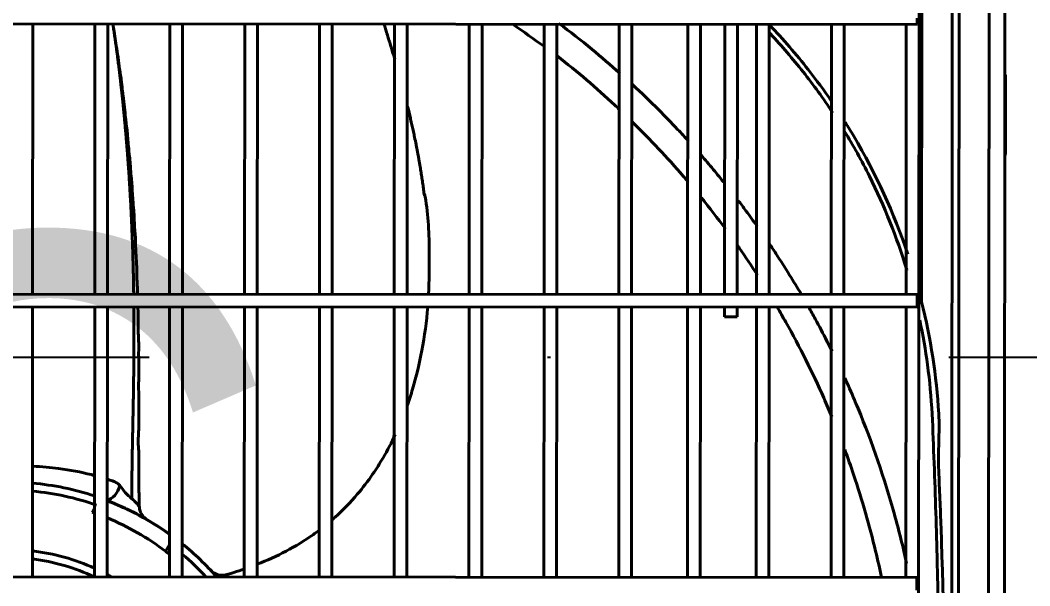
# Model space of a CAD drawing. Extents: x 58467 to 79089, y -33726 to -17391.
# Drawn here: x 78465.5 to 78497.18, y -20694.23 to -20676.48 of the extents above; entities that cross this region are included whole.
import ezdxf
from ezdxf.enums import TextEntityAlignment as Align

# ---------------------------------------------------------------- set-up
doc = ezdxf.new("R2010")
doc.units = 0
doc.header["$LTSCALE"] = 100
doc.linetypes.add('DASHDOT2', pattern=[0.5, 0.25, -0.125, 0, -0.125])
doc.layers.add('+ENTE-ST-DOSEME USTU KONDDRENAJ', color=110, linetype='DOSEMEUSTUKONDENSDRENAJ_LINE', lineweight=40)
doc.layers.add('BA_axis', color=5, linetype='DASHDOT2')
doc.layers.add('BA_text_material', color=12, linetype='Continuous')
doc.styles.add('dim', font='simplex.shx', dxfattribs={"width": 0.7})
doc.styles.add('text1', font='arial.ttf', dxfattribs={"height": 20})
doc.styles.add('text2', font='arial.ttf', dxfattribs={"width": 0.8})
doc.linetypes.add('DOSEMEUSTUKONDENSDRENAJ_LINE', pattern='A,300,-40,["CD",Standard,S=15,R=0,X=-35,Y=-7.5],0', length=340)
doc.dimstyles.new('1_100', dxfattribs={"dimtxt": 8, "dimasz": 3, "dimexe": 6, "dimexo": 0, "dimgap": 2, "dimtad": 0, "dimdec": 1, "dimzin": 11, "dimtxsty": 'dim', "dimblk": 'DOT', "dimcen": 0, "dimdle": 1.25, "dimclrt": 256, "dimadec": 0, "dimazin": 0, "dimtfac": 1.25, "dimtdec": 1, "dimtix": 1, "dimtofl": 0, "dimtmove": 1, "dimatfit": 3, "dimldrblk": 'DOT', "dimfxl": 20, "dimfxlon": 1, "dimtolj": 1, "dimtzin": 0, "dimarcsym": 0})

# ---------------------------------------------------------------- blocks, each defined once
blk = doc.blocks.new('*U176')
blk.add_line((0, 0), (0, -696))
at = {"linetype": 'Continuous', "style": 'text1'}
blk.add_attdef('1', text='', height=40, dxfattribs=at).set_placement((0, 38), align=Align.MIDDLE)
blk = doc.blocks.new('AXIS')
at = {"layer": 'BA_axis', "xscale": -1, "rotation": 270}
blk.add_blockref('*U176', (4176.09, -33135.267), dxfattribs=at)
blk = doc.blocks.new('_Dot')
at = {"color": 0, "linetype": 'ByBlock', "lineweight": -2}
blk.add_line((-0.5, 0), (-1, 0), dxfattribs=at)
at = {"color": 0, "linetype": 'ByBlock', "const_width": 0.5}
blk.add_lwpolyline([(-0.25, 0, 1), (0.25, 0, 1)], format="xyb", close=True, dxfattribs=at)
blk = doc.blocks.new('4. KAT')
at = {"color": 3}
for p, q in [((54186.454, -33430.655, -3.339), (54186.495, -33362.65, -3.339)), ((54186.995, -33362.65, -3.339), (54186.954, -33430.655, -3.339)), ((54185.547, -33375.163, -3.339), (54185.517, -33424.218, -3.339)), ((54185.305, -33424.066, -3.339), (54185.335, -33375.315, -3.339)), ((54184.378, -33375.748, -3.339), (54184.371, -33386.395, -3.339)), ((54184.263, -33422.387, -3.339), (54184.291, -33376.994, -3.339)), ((54065.871, -33377.621, -3.339), (54184.234, -33377.694, -3.339)), ((54156.476, -33386.156, -3.339), (54156.481, -33377.677, -3.339)), ((54158.431, -33377.678, -3.339), (54158.426, -33386.157, -3.339)), ((54158.826, -33386.157, -3.339), (54158.831, -33377.679, -3.339)), ((54160.78, -33377.68, -3.339), (54160.775, -33386.158, -3.339)), ((54161.175, -33386.159, -3.339), (54161.18, -33377.68, -3.339)), ((54163.13, -33377.681, -3.339), (54163.125, -33386.16, -3.339)), ((54163.525, -33386.16, -3.339), (54163.53, -33377.682, -3.339)), ((54165.48, -33377.683, -3.339), (54165.474, -33386.161, -3.339)), ((54165.874, -33386.162, -3.339), (54165.88, -33377.683, -3.339)), ((54167.829, -33377.684, -3.339), (54167.824, -33386.163, -3.339)), ((54168.224, -33386.163, -3.339), (54168.229, -33377.684, -3.339)), ((54170.179, -33377.686, -3.339), (54170.174, -33386.164, -3.339)), ((54170.574, -33386.164, -3.339), (54170.579, -33377.686, -3.339)), ((54172.529, -33377.687, -3.339), (54172.523, -33386.166, -3.339)), ((54172.923, -33386.166, -3.339), (54172.928, -33377.687, -3.339)), ((54174.878, -33377.688, -3.339), (54174.873, -33386.167, -3.339)), ((54175.273, -33386.167, -3.339), (54175.278, -33377.689, -3.339)), ((54177.035, -33377.69, -3.339), (54177.03, -33386.168, -3.339)), ((54177.429, -33386.169, -3.339), (54177.435, -33377.69, -3.339)), ((54178.192, -33377.69, -3.339), (54178.187, -33386.168, -3.339)), ((54178.587, -33386.169, -3.339), (54178.592, -33377.69, -3.339)), ((54179.191, -33377.691, -3.339), (54179.186, -33386.169, -3.339)), ((54179.586, -33386.17, -3.339), (54179.591, -33377.691, -3.339)), ((54181.541, -33377.692, -3.339), (54181.536, -33386.171, -3.339)), ((54181.936, -33386.171, -3.339), (54181.941, -33377.692, -3.339)), ((54183.891, -33377.693, -3.339), (54183.886, -33386.172, -3.339)), ((54184.234, -33377.694, -3.339), (54184.234, -33377.494, -3.339)), ((54187.003, -33381.461, -3.339), (54187.005, -33379.278, -3.339)), ((54186.983, -33381.461, -3.339), (54187.003, -33381.461, -3.339)), ((54187.003, -33381.761, -3.339), (54187.003, -33381.461, -3.339)), ((54184.228, -33386.172, -3.339), (54065.866, -33386.1, -3.339)), ((54184.228, -33386.372, -3.339), (54184.228, -33386.172, -3.339)), ((54065.865, -33386.5, -3.339), (54184.228, -33386.572, -3.339)), ((54156.47, -33395.034, -3.339), (54156.476, -33386.556, -3.339)), ((54158.425, -33386.557, -3.339), (54158.42, -33395.036, -3.339)), ((54158.82, -33395.036, -3.339), (54158.825, -33386.557, -3.339)), ((54160.775, -33386.558, -3.339), (54160.77, -33395.037, -3.339)), ((54161.17, -33395.037, -3.339), (54161.175, -33386.559, -3.339)), ((54163.125, -33386.56, -3.339), (54163.119, -33395.038, -3.339)), ((54163.519, -33395.039, -3.339), (54163.525, -33386.56, -3.339)), ((54165.474, -33386.561, -3.339), (54165.469, -33395.04, -3.339)), ((54165.869, -33395.04, -3.339), (54165.874, -33386.562, -3.339)), ((54167.824, -33386.563, -3.339), (54167.819, -33395.041, -3.339)), ((54168.219, -33395.042, -3.339), (54168.224, -33386.563, -3.339)), ((54170.173, -33386.564, -3.339), (54170.168, -33395.043, -3.339)), ((54170.568, -33395.043, -3.339), (54170.573, -33386.564, -3.339)), ((54172.523, -33386.566, -3.339), (54172.518, -33395.044, -3.339)), ((54172.918, -33395.044, -3.339), (54172.923, -33386.566, -3.339)), ((54174.873, -33386.567, -3.339), (54174.868, -33395.046, -3.339)), ((54175.268, -33395.046, -3.339), (54175.273, -33386.567, -3.339)), ((54177.029, -33386.568, -3.339), (54177.024, -33395.047, -3.339)), ((54177.424, -33395.047, -3.339), (54177.429, -33386.569, -3.339)), ((54178.186, -33386.568, -3.339), (54178.186, -33386.868, -3.339)), ((54178.586, -33386.869, -3.339), (54178.586, -33386.569, -3.339)), ((54179.186, -33386.569, -3.339), (54179.181, -33395.048, -3.339)), ((54179.581, -33395.048, -3.339), (54179.586, -33386.57, -3.339)), ((54181.536, -33386.571, -3.339), (54181.531, -33395.05, -3.339)), ((54181.93, -33395.05, -3.339), (54181.936, -33386.571, -3.339)), ((54183.885, -33386.572, -3.339), (54183.88, -33395.051, -3.339)), ((54184.228, -33386.572, -3.339), (54184.228, -33386.372, -3.339)), ((54178.186, -33386.868, -3.339), (54178.586, -33386.869, -3.339)), ((54158.356, -33393.009, -3.339), (54158.421, -33392.89, -3.339)), ((54160.65, -33394.233, -3.339), (54160.77, -33394.013, -3.339)), ((54162.06, -33394.825, -3.339), (54162.078, -33394.844, -3.339)), ((54184.223, -33395.051, -3.339), (54065.86, -33394.979, -3.339)), ((54184.223, -33395.251, -3.339), (54184.223, -33395.051, -3.339)), ((54184.223, -33395.451, -3.339), (54184.223, -33395.251, -3.339))]:
    blk.add_line(p, q, dxfattribs=at)
for centre, radius, start, end in [((54186.923, -33381.761, -3.339), 0.08, 318.5546, 359.9651), ((54155.697, -33400.756, -3.339), 8.449, 70.7519, 84.7355), ((54155.697, -33400.756, -3.339), 8.691, 54.2818, 69.1503), ((54155.697, -33400.756, -3.339), 6.332, 64.6189, 82.9789), ((54155.697, -33400.756, -3.339), 8.449, 42.602, 49.6204)]:
    blk.add_arc(centre, radius, start, end, dxfattribs=at)
at = {"color": 3, "extrusion": (0, 0, -1)}
for radius, start, end in [(8.699, 95.1136, 108.2553), (8.191, 112.4245, 127.2082), (8.699, 117.7046, 125.6824), (8.699, 128.9956, 138.8965), (6.582, 96.7455, 114.4361), (6.582, 118.3174, 119.6336)]:
    blk.add_arc((-54155.697, -33400.756, 3.339), radius, start, end, dxfattribs=at)
at = {"color": 3, "extrusion": (5.24685e-06, -5.62791e-06, 1)}
blk.add_arc((54162.424, -33394.483, -2.866), 0.5, 223.0528, 286.4376, dxfattribs=at)
at = {"color": 3}
blk.add_ellipse((54158.914, -33392.139, -3.339), major_axis=(-0.175, -0.468), ratio=0.588101, start_param=0.279088, end_param=1.726902, dxfattribs=at)
for points, knots in [([(54159.771, -33386.158, -3.339), (54159.771, -33386.128, -3.339), (54159.771, -33386.061, -3.339), (54159.766, -33385.949, -3.339), (54159.752, -33385.781, -3.339), (54159.748, -33385.588, -3.339), (54159.746, -33385.367, -3.339), (54159.737, -33385.128, -3.339), (54159.716, -33384.875, -3.339), (54159.706, -33384.66, -3.339), (54159.703, -33384.488, -3.339), (54159.7, -33384.33, -3.339), (54159.678, -33384.124, -3.339), (54159.668, -33383.901, -3.339), (54159.661, -33383.687, -3.339), (54159.645, -33383.455, -3.339), (54159.62, -33383.21, -3.339), (54159.605, -33382.997, -3.339), (54159.598, -33382.822, -3.339), (54159.59, -33382.659, -3.339), (54159.563, -33382.449, -3.339), (54159.548, -33382.217, -3.339), (54159.534, -33381.999, -3.339), (54159.512, -33381.769, -3.339), (54159.483, -33381.53, -3.339), (54159.464, -33381.317, -3.339), (54159.452, -33381.137, -3.339), (54159.436, -33380.966, -3.339), (54159.401, -33380.749, -3.339), (54159.382, -33380.493, -3.339), (54159.359, -33380.266, -3.339), (54159.329, -33380.037, -3.339), (54159.295, -33379.808, -3.339), (54159.274, -33379.583, -3.339), (54159.239, -33379.289, -3.339), (54159.195, -33379.064, -3.339), (54159.168, -33378.802, -3.339), (54159.135, -33378.552, -3.339), (54159.089, -33378.288, -3.339), (54159.054, -33378.065, -3.339), (54159.029, -33377.88, -3.339), (54159.011, -33377.766, -3.339), (54158.998, -33377.702, -3.339), (54158.993, -33377.677, -3.339)], [0, 0, 0, 0, 0.010355, 0.022017, 0.034912, 0.06644, 0.084702, 0.104252, 0.145583, 0.183247, 0.197905, 0.209829, 0.23371, 0.264361, 0.282067, 0.301316, 0.342279, 0.380092, 0.394981, 0.407215, 0.43204, 0.463541, 0.481722, 0.501226, 0.542595, 0.579874, 0.594265, 0.606592, 0.633467, 0.667291, 0.686602, 0.707431, 0.750283, 0.785454, 0.798796, 0.843668, 0.862, 0.881783, 0.924485, 0.963805, 0.979109, 0.991789, 1, 1, 1, 1]), ([(54159.648, -33386.159, -3.339), (54159.647, -33386.116, -3.339), (54159.646, -33386.041, -3.339), (54159.644, -33385.9, -3.339), (54159.641, -33385.768, -3.339), (54159.638, -33385.601, -3.339), (54159.635, -33385.466, -3.339), (54159.631, -33385.296, -3.339), (54159.627, -33385.145, -3.339), (54159.622, -33384.979, -3.339), (54159.618, -33384.832, -3.339), (54159.613, -33384.684, -3.339), (54159.607, -33384.52, -3.339), (54159.602, -33384.373, -3.339), (54159.595, -33384.209, -3.339), (54159.589, -33384.061, -3.339), (54159.582, -33383.895, -3.339), (54159.575, -33383.744, -3.339), (54159.568, -33383.594, -3.339), (54159.559, -33383.428, -3.339), (54159.552, -33383.282, -3.339), (54159.543, -33383.12, -3.339), (54159.535, -33382.975, -3.339), (54159.525, -33382.813, -3.339), (54159.515, -33382.652, -3.339), (54159.506, -33382.507, -3.339), (54159.495, -33382.345, -3.339), (54159.485, -33382.198, -3.339), (54159.473, -33382.034, -3.339), (54159.463, -33381.887, -3.339), (54159.452, -33381.743, -3.339), (54159.439, -33381.584, -3.339), (54159.426, -33381.426, -3.339), (54159.413, -33381.268, -3.339), (54159.4, -33381.111, -3.339), (54159.387, -33380.97, -3.339), (54159.373, -33380.813, -3.339), (54159.36, -33380.671, -3.339), (54159.345, -33380.512, -3.339), (54159.331, -33380.369, -3.339), (54159.317, -33380.227, -3.339), (54159.301, -33380.072, -3.339), (54159.286, -33379.933, -3.339), (54159.269, -33379.781, -3.339), (54159.254, -33379.644, -3.339), (54159.237, -33379.492, -3.339), (54159.219, -33379.34, -3.339), (54159.203, -33379.204, -3.339), (54159.184, -33379.053, -3.339), (54159.167, -33378.916, -3.339), (54159.148, -33378.763, -3.339), (54159.13, -33378.627, -3.339), (54159.112, -33378.492, -3.339), (54159.092, -33378.344, -3.339), (54159.073, -33378.212, -3.339), (54159.052, -33378.067, -3.339), (54159.035, -33377.951, -3.339), (54159.014, -33377.811, -3.339), (54159.002, -33377.729, -3.339), (54158.994, -33377.676, -3.339)], [0, 0, 0, 0, 0.014465, 0.025686, 0.048127, 0.059348, 0.081789, 0.09301, 0.115451, 0.132282, 0.149113, 0.165944, 0.182775, 0.205216, 0.216437, 0.238878, 0.255709, 0.27254, 0.289371, 0.306202, 0.328643, 0.339864, 0.362305, 0.379136, 0.395967, 0.418408, 0.429629, 0.45207, 0.468901, 0.485732, 0.502563, 0.519394, 0.541835, 0.558666, 0.575497, 0.597939, 0.609159, 0.631601, 0.648431, 0.665262, 0.682093, 0.698924, 0.721366, 0.732586, 0.755028, 0.771859, 0.78869, 0.811131, 0.822351, 0.844793, 0.861624, 0.878455, 0.895286, 0.912117, 0.934558, 0.945779, 0.96822, 0.97944, 1, 1, 1, 1]), ([(54167.502, -33377.682, -3.339), (54167.502, -33377.682, -3.339), (54167.516, -33377.729, -3.339), (54167.547, -33377.826, -3.339), (54167.588, -33377.956, -3.339), (54167.629, -33378.088, -3.339), (54167.67, -33378.222, -3.339), (54167.712, -33378.359, -3.339), (54167.754, -33378.496, -3.339), (54167.794, -33378.63, -3.339), (54167.824, -33378.729, -3.339), (54167.838, -33378.776, -3.339)], [0, 0, 0, 0, 0.000305, 0.138428, 0.276551, 0.368633, 0.506756, 0.644879, 0.736961, 0.875084, 1, 1, 1, 1]), ([(54172.991, -33377.659, -3.339), (54173.342, -33377.921, -3.339), (54173.687, -33378.192, -3.339), (54174.322, -33378.714, -3.339), (54174.613, -33378.963, -3.339), (54174.9, -33379.218, -3.339)], [0, 0, 0, 0, 0.533334, 0.533334, 1, 1, 1, 1]), ([(54181.544, -33380.106, -3.339), (54181.311, -33379.766, -3.339), (54181.068, -33379.434, -3.339), (54180.435, -33378.626, -3.339), (54180.032, -33378.159, -3.339), (54179.607, -33377.711, -3.339)], [0, 0, 0, 0, 0.39962, 0.39962, 1, 1, 1, 1]), ([(54181.582, -33380.462, -3.339), (54181.435, -33380.239, -3.339), (54181.283, -33380.02, -3.339), (54180.821, -33379.383, -3.339), (54180.497, -33378.973, -3.339), (54179.984, -33378.376, -3.339), (54179.809, -33378.181, -3.339), (54179.62, -33377.979, -3.339), (54179.611, -33377.968, -3.339), (54179.601, -33377.958, -3.339)], [0, 0, 0, 0, 0.252174, 0.252174, 0.74207, 0.74207, 0.987018, 0.987018, 1, 1, 1, 1]), ([(54174.886, -33380.36, -3.339), (54174.838, -33380.314, -3.339), (54174.218, -33379.731, -3.339), (54173.568, -33379.165, -3.339), (54172.931, -33378.681, -3.339)], [0, 0, 0, 0, 0.077831, 1, 1, 1, 1]), ([(54168.244, -33380.272, -3.339), (54168.252, -33380.303, -3.339), (54168.273, -33380.391, -3.339), (54168.308, -33380.538, -3.339), (54168.349, -33380.712, -3.339), (54168.388, -33380.885, -3.339), (54168.425, -33381.058, -3.339), (54168.466, -33381.25, -3.339), (54168.501, -33381.423, -3.339), (54168.539, -33381.616, -3.339), (54168.568, -33381.772, -3.339), (54168.603, -33381.966, -3.339), (54168.633, -33382.142, -3.339), (54168.665, -33382.339, -3.339), (54168.693, -33382.519, -3.339), (54168.72, -33382.701, -3.339), (54168.745, -33382.883, -3.339), (54168.76, -33383.004, -3.339), (54168.768, -33383.065, -3.339)], [0, 0, 0, 0, 0.034815, 0.097756, 0.160698, 0.223639, 0.28658, 0.349522, 0.433443, 0.475404, 0.559326, 0.601287, 0.685208, 0.74815, 0.811091, 0.874032, 0.936973, 1, 1, 1, 1]), ([(54176.124, -33380.374, -3.339), (54176.322, -33380.576, -3.339), (54176.639, -33380.899, -3.339), (54176.946, -33381.23, -3.339), (54177.059, -33381.355, -3.339)], [0, 0, 0, 0, 0.627651, 1, 1, 1, 1]), ([(54177.043, -33382.628, -3.339), (54176.992, -33382.568, -3.339), (54176.445, -33381.931, -3.339), (54175.861, -33381.311, -3.339), (54175.304, -33380.764, -3.339)], [0, 0, 0, 0, 0.092857, 1, 1, 1, 1]), ([(54183.936, -33384.902, -3.339), (54183.502, -33383.609, -3.339), (54182.937, -33382.376, -3.339), (54182.156, -33381.054, -3.339), (54182.067, -33380.908, -3.339), (54181.975, -33380.763, -3.339)], [0, 0, 0, 0, 0.888688, 0.888688, 1, 1, 1, 1]), ([(54183.911, -33385.407, -3.339), (54183.906, -33385.393, -3.339), (54183.902, -33385.378, -3.339), (54183.594, -33384.373, -3.339), (54183.201, -33383.389, -3.339), (54182.494, -33381.972, -3.339), (54182.23, -33381.496, -3.339), (54181.946, -33381.032, -3.339)], [0, 0, 0, 0, 0.009339, 0.009339, 0.659059, 0.659059, 1, 1, 1, 1]), ([(54177.455, -33381.8, -3.339), (54177.582, -33381.946, -3.339), (54177.833, -33382.24, -3.339), (54178.078, -33382.538, -3.339), (54178.198, -33382.688, -3.339)], [0, 0, 0, 0, 0.502284, 1, 1, 1, 1]), ([(54168.774, -33383.013, -3.339), (54168.78, -33383.042, -3.339), (54168.898, -33383.655, -3.339), (54168.93, -33384.713, -3.339), (54168.922, -33385.737, -3.339), (54168.9, -33386.163, -3.339)], [0, 0, 0, 0, 0.028763, 0.596266, 1, 1, 1, 1]), ([(54178.613, -33383.216, -3.339), (54178.696, -33383.324, -3.339), (54178.898, -33383.593, -3.339), (54179.096, -33383.864, -3.339), (54179.212, -33384.027, -3.339)], [0, 0, 0, 0, 0.406175, 1, 1, 1, 1]), ([(54179.219, -33385.56, -3.339), (54179.034, -33385.273, -3.339), (54178.826, -33384.963, -3.339), (54178.61, -33384.654, -3.339), (54178.592, -33384.63, -3.339)], [0, 0, 0, 0, 0.918999, 1, 1, 1, 1]), ([(54179.595, -33384.578, -3.339), (54179.663, -33384.678, -3.339), (54179.879, -33385.002, -3.339), (54180.214, -33385.525, -3.339), (54180.473, -33385.953, -3.339), (54180.59, -33386.153, -3.339)], [0, 0, 0, 0, 0.194465, 0.627386, 1, 1, 1, 1]), ([(54159.591, -33392.571, -3.339), (54159.591, -33392.555, -3.339), (54159.591, -33392.513, -3.339), (54159.59, -33392.429, -3.339), (54159.59, -33392.337, -3.339), (54159.59, -33392.243, -3.339), (54159.59, -33392.16, -3.339), (54159.591, -33392.078, -3.339), (54159.592, -33391.982, -3.339), (54159.592, -33391.882, -3.339), (54159.593, -33391.771, -3.339), (54159.595, -33391.672, -3.339), (54159.596, -33391.565, -3.339), (54159.597, -33391.466, -3.339), (54159.599, -33391.365, -3.339), (54159.601, -33391.249, -3.339), (54159.603, -33391.147, -3.339), (54159.605, -33391.031, -3.339), (54159.607, -33390.913, -3.339), (54159.609, -33390.793, -3.339), (54159.612, -33390.688, -3.339), (54159.614, -33390.581, -3.339), (54159.616, -33390.457, -3.339), (54159.619, -33390.33, -3.339), (54159.621, -33390.205, -3.339), (54159.624, -33390.079, -3.339), (54159.627, -33389.954, -3.339), (54159.629, -33389.829, -3.339), (54159.631, -33389.705, -3.339), (54159.634, -33389.579, -3.339), (54159.636, -33389.454, -3.339), (54159.638, -33389.329, -3.339), (54159.64, -33389.202, -3.339), (54159.642, -33389.059, -3.339), (54159.644, -33388.93, -3.339), (54159.646, -33388.782, -3.339), (54159.648, -33388.649, -3.339), (54159.65, -33388.517, -3.339), (54159.651, -33388.369, -3.339), (54159.652, -33388.239, -3.339), (54159.654, -33388.093, -3.339), (54159.655, -33387.964, -3.339), (54159.655, -33387.818, -3.339), (54159.656, -33387.672, -3.339), (54159.656, -33387.525, -3.339), (54159.656, -33387.377, -3.339), (54159.656, -33387.244, -3.339), (54159.656, -33387.092, -3.339), (54159.655, -33386.957, -3.339), (54159.654, -33386.789, -3.339), (54159.654, -33386.667, -3.339), (54159.653, -33386.579, -3.339), (54159.653, -33386.557, -3.339)], [0, 0, 0, 0, 0.009657, 0.02509, 0.048239, 0.063672, 0.079104, 0.094537, 0.109969, 0.133118, 0.148551, 0.1717, 0.187132, 0.202565, 0.225714, 0.241146, 0.264295, 0.279728, 0.302877, 0.326025, 0.341458, 0.356891, 0.380039, 0.403188, 0.418621, 0.44177, 0.464919, 0.480351, 0.5035, 0.526649, 0.542082, 0.56523, 0.588379, 0.603812, 0.634677, 0.65011, 0.673259, 0.696407, 0.71184, 0.742705, 0.758138, 0.781287, 0.804435, 0.827584, 0.850733, 0.873882, 0.897031, 0.912464, 0.943329, 0.958761, 0.989626, 1, 1, 1, 1]), ([(54159.828, -33392.937, -3.339), (54159.821, -33392.742, -3.339), (54159.811, -33392.346, -3.339), (54159.808, -33391.924, -3.339), (54159.806, -33391.638, -3.339), (54159.808, -33391.515, -3.339), (54159.806, -33391.384, -3.339), (54159.809, -33391.276, -3.339), (54159.808, -33391.174, -3.339), (54159.801, -33391.012, -3.339), (54159.784, -33390.828, -3.339), (54159.8, -33390.548, -3.339), (54159.816, -33390.163, -3.339), (54159.805, -33389.853, -3.339), (54159.811, -33389.607, -3.339), (54159.814, -33389.481, -3.339), (54159.812, -33389.299, -3.339), (54159.794, -33389.103, -3.339), (54159.808, -33388.821, -3.339), (54159.816, -33388.494, -3.339), (54159.801, -33388.176, -3.339), (54159.804, -33387.935, -3.339), (54159.806, -33387.773, -3.339), (54159.806, -33387.689, -3.339), (54159.796, -33387.536, -3.339), (54159.789, -33387.358, -3.339), (54159.793, -33387.141, -3.339), (54159.794, -33386.889, -3.339), (54159.784, -33386.696, -3.339), (54159.779, -33386.573, -3.339), (54159.778, -33386.556, -3.339)], [0, 0, 0, 0, 0.086927, 0.17607, 0.186813, 0.212809, 0.232759, 0.251976, 0.264118, 0.276953, 0.324589, 0.364075, 0.406459, 0.489914, 0.52257, 0.535292, 0.546877, 0.601972, 0.636018, 0.672402, 0.744707, 0.800023, 0.809861, 0.818716, 0.836443, 0.879261, 0.904512, 0.931969, 0.990672, 1, 1, 1, 1]), ([(54168.874, -33386.563, -3.339), (54168.838, -33387.019, -3.339), (54168.722, -33387.886, -3.339), (54168.479, -33388.911, -3.339), (54168.295, -33389.476, -3.339), (54168.237, -33389.641, -3.339)], [0, 0, 0, 0, 0.437836, 0.834264, 1, 1, 1, 1]), ([(54181.557, -33390.011, -3.339), (54181.475, -33389.813, -3.339), (54181.048, -33388.817, -3.339), (54180.474, -33387.665, -3.339), (54179.931, -33386.722, -3.339), (54179.839, -33386.565, -3.339)], [0, 0, 0, 0, 0.170646, 0.861893, 1, 1, 1, 1]), ([(54180.823, -33386.557, -3.339), (54180.894, -33386.683, -3.339), (54181.092, -33387.039, -3.339), (54181.338, -33387.504, -3.339), (54181.509, -33387.844, -3.339), (54181.561, -33387.95, -3.339)], [0, 0, 0, 0, 0.275017, 0.774969, 1, 1, 1, 1]), ([(54184.371, -33386.395, -3.339), (54184.658, -33387.549, -3.339), (54184.836, -33388.721, -3.339), (54184.945, -33390.506, -3.339), (54184.88, -33391.102, -3.339), (54184.935, -33392.295, -3.339), (54184.959, -33392.892, -3.339), (54185.067, -33395.88, -3.339), (54185.109, -33398.278, -3.339), (54185.107, -33400.674, -3.339)], [0, 0, 0, 0, 0.25, 0.25, 0.375, 0.375, 0.5, 0.5, 1, 1, 1, 1]), ([(54184.938, -33400.794, -3.339), (54184.939, -33398.721, -3.339), (54184.913, -33396.649, -3.339), (54184.835, -33393.541, -3.339), (54184.803, -33392.505, -3.339), (54184.745, -33390.952, -3.339), (54184.728, -33390.434, -3.339), (54184.674, -33389.402, -3.339), (54184.626, -33388.889, -3.339), (54184.494, -33387.91, -3.339), (54184.413, -33387.443, -3.339), (54184.315, -33386.979, -3.339)], [0, 0, 0, 0, 0.44833, 0.44833, 0.672495, 0.672495, 0.784577, 0.784577, 0.89666, 0.89666, 1, 1, 1, 1]), ([(54181.964, -33388.795, -3.339), (54182.001, -33388.876, -3.339), (54182.142, -33389.19, -3.339), (54182.741, -33390.585, -3.339), (54183.379, -33392.442, -3.339), (54183.788, -33394.094, -3.339), (54183.901, -33394.61, -3.339)], [0, 0, 0, 0, 0.043362, 0.168663, 0.74173, 1, 1, 1, 1]), ([(54167.859, -33390.564, -3.339), (54167.742, -33390.813, -3.339), (54167.519, -33391.238, -3.339), (54167.12, -33391.865, -3.339), (54166.634, -33392.504, -3.339), (54166.187, -33392.965, -3.339), (54165.905, -33393.215, -3.339), (54165.875, -33393.242, -3.339)], [0, 0, 0, 0, 0.248237, 0.430741, 0.666692, 0.9639, 1, 1, 1, 1]), ([(54183.113, -33395.051, -3.339), (54183.056, -33394.778, -3.339), (54182.816, -33393.704, -3.339), (54182.433, -33392.366, -3.339), (54182.057, -33391.3, -3.339), (54181.96, -33391.039, -3.339)], [0, 0, 0, 0, 0.204786, 0.80511, 1, 1, 1, 1]), ([(54156.488, -33391.561, -3.339), (54156.765, -33391.574, -3.339), (54157.033, -33391.599, -3.339), (54157.653, -33391.68, -3.339), (54157.994, -33391.745, -3.339), (54158.35, -33391.835, -3.339), (54158.389, -33391.845, -3.339), (54158.427, -33391.855, -3.339)], [0, 0, 0, 0, 0.387206, 0.387206, 0.93276, 0.93276, 1, 1, 1, 1]), ([(54158.823, -33391.971, -3.339), (54158.877, -33391.988, -3.339), (54158.931, -33392.007, -3.339), (54159.016, -33392.032, -3.339), (54159.048, -33392.045, -3.339), (54159.123, -33392.089, -3.339), (54159.168, -33392.12, -3.339), (54159.213, -33392.167, -3.339)], [0, 0, 0, 0, 0.427919, 0.427919, 0.71396, 0.71396, 1, 1, 1, 1]), ([(54159.213, -33392.167, -3.339), (54159.271, -33392.229, -3.339), (54159.321, -33392.313, -3.339), (54159.447, -33392.458, -3.339), (54159.523, -33392.519, -3.339), (54159.588, -33392.584, -3.339)], [0, 0, 0, 0, 0.5, 0.5, 1, 1, 1, 1]), ([(54159.591, -33392.571, -3.339), (54159.591, -33392.571, -3.339), (54159.591, -33392.571, -3.339), (54159.622, -33392.6, -3.339), (54159.651, -33392.63, -3.339), (54159.678, -33392.66, -3.339)], [0, 0, 0, 0, 0.000046, 0.000046, 1, 1, 1, 1]), ([(54159.587, -33392.978, -3.339), (54159.567, -33392.968, -3.339), (54159.546, -33392.959, -3.339), (54159.43, -33392.904, -3.339), (54159.332, -33392.861, -3.339), (54159.149, -33392.779, -3.339), (54159.063, -33392.741, -3.339), (54158.925, -33392.682, -3.339), (54158.873, -33392.66, -3.339), (54158.821, -33392.639, -3.339)], [0, 0, 0, 0, 0.08108, 0.08108, 0.461663, 0.461663, 0.79753, 0.79753, 1, 1, 1, 1]), ([(54159.678, -33392.66, -3.339), (54159.724, -33392.712, -3.339), (54159.768, -33392.763, -3.339), (54159.812, -33392.819, -3.339), (54159.822, -33392.829, -3.339), (54159.824, -33392.826, -3.339)], [0, 0, 0, 0, 0.677972, 0.677972, 1, 1, 1, 1]), ([(54160.071, -33393.237, -3.339), (54160.071, -33393.237, -3.339), (54160.071, -33393.237, -3.339), (54160.071, -33393.238, -3.339), (54160.068, -33393.236, -3.339), (54160.065, -33393.234, -3.339), (54160.025, -33393.21, -3.339), (54159.952, -33393.15, -3.339), (54159.873, -33393.036, -3.339), (54159.829, -33392.921, -3.339), (54159.828, -33392.847, -3.339), (54159.831, -33392.82, -3.339)], [0, 0, 0, 0, 0.033603, 0.066016, 0.071783, 0.077551, 0.090545, 0.331487, 0.591566, 0.854337, 1, 1, 1, 1]), ([(54158.421, -33393.032, -3.339), (54158.406, -33393.027, -3.339), (54158.394, -33393.022, -3.339), (54158.373, -33393.015, -3.339), (54158.365, -33393.012, -3.339), (54158.357, -33393.01, -3.339), (54158.356, -33393.009, -3.339), (54158.356, -33393.009, -3.339)], [0, 0, 0, 0, 0.355105, 0.355105, 0.755417, 0.755417, 1, 1, 1, 1]), ([(54165.477, -33393.564, -3.339), (54165.41, -33393.615, -3.339), (54165.078, -33393.857, -3.339), (54164.44, -33394.244, -3.339), (54163.832, -33394.516, -3.339), (54163.521, -33394.639, -3.339)], [0, 0, 0, 0, 0.112654, 0.555033, 1, 1, 1, 1]), ([(54160.771, -33394.327, -3.339), (54160.761, -33394.319, -3.339), (54160.749, -33394.31, -3.339), (54160.721, -33394.288, -3.339), (54160.704, -33394.275, -3.339), (54160.675, -33394.252, -3.339), (54160.662, -33394.242, -3.339), (54160.65, -33394.233, -3.339)], [0, 0, 0, 0, 0.33514, 0.33514, 0.728378, 0.728378, 1, 1, 1, 1])]:
    blk.add_open_spline(points, degree=3, knots=knots, dxfattribs=at)
for points, degree in [([(54172.536, -33378.388, -3.339), (54172.209, -33378.152, -3.339), (54171.875, -33377.921, -3.339), (54171.54, -33377.688, -3.339)], 3), ([(54175.3, -33379.581, -3.339), (54175.579, -33379.839, -3.339), (54175.852, -33380.102, -3.339), (54176.124, -33380.374, -3.339)], 3), ([(54178.215, -33384.107, -3.339), (54177.973, -33383.779, -3.339), (54177.722, -33383.454, -3.339), (54177.462, -33383.133, -3.339)], 3), ([(54184.371, -33386.395, -3.339), (54184.344, -33386.287, -3.339), (54184.316, -33386.178, -3.339), (54184.287, -33386.068, -3.339)], 3), ([(54167.826, -33390.554, -3.339), (54167.816, -33390.599, -3.339), (54167.808, -33390.645, -3.339), (54167.802, -33390.69, -3.339)], 3), ([(54159.588, -33392.584, -3.339), (54159.59, -33392.58, -3.339), (54159.59, -33392.575, -3.339), (54159.59, -33392.571, -3.339)], 3), ([(54159.741, -33393.055, -3.339), (54159.69, -33393.028, -3.339), (54159.639, -33393.003, -3.339), (54159.587, -33392.978, -3.339)], 3), ([(54162.06, -33394.825, -3.339), (54162.055, -33394.82, -3.339), (54162.082, -33394.849, -3.339)], 2), ([(54163.125, -33394.786, -3.339), (54162.901, -33394.864, -3.339), (54162.673, -33394.935, -3.339), (54162.443, -33394.999, -3.339)], 3)]:
    blk.add_open_spline(points, degree=degree, dxfattribs=at)

msp = doc.modelspace()

# ---------------------------------------------------------------- block references
at = {"layer": '+ENTE-ST-DOSEME USTU KONDDRENAJ', "color": 3, "linetype": 'Continuous'}
msp.add_blockref('4. KAT', (24309.411, 12701.082), dxfattribs=at)
at = {"layer": 'BA_axis'}
msp.add_blockref('AXIS', (74644.149, 12448.205), dxfattribs=at)

# ---------------------------------------------------------------- texts
at = {"layer": 'BA_text_material', "style": 'text2', "width": 0.8}
msp.add_text('SÜZGEÇ', height=20, dxfattribs=at).set_placement((78380.757, -20703.285))

# ---------------------------------------------------------------- leaders
at = {"layer": 'BA_text_material', "color": 9}
msp.add_leader([(78515.944, -20684.182), (78496.875, -20705.387), (78471.875, -20705.387)], dimstyle='1_100', override={"dimgap": 2, "dimtad": 0, "dimldrblk": 'Dot'}, dxfattribs=at)

doc.saveas('drawing.dxf')
